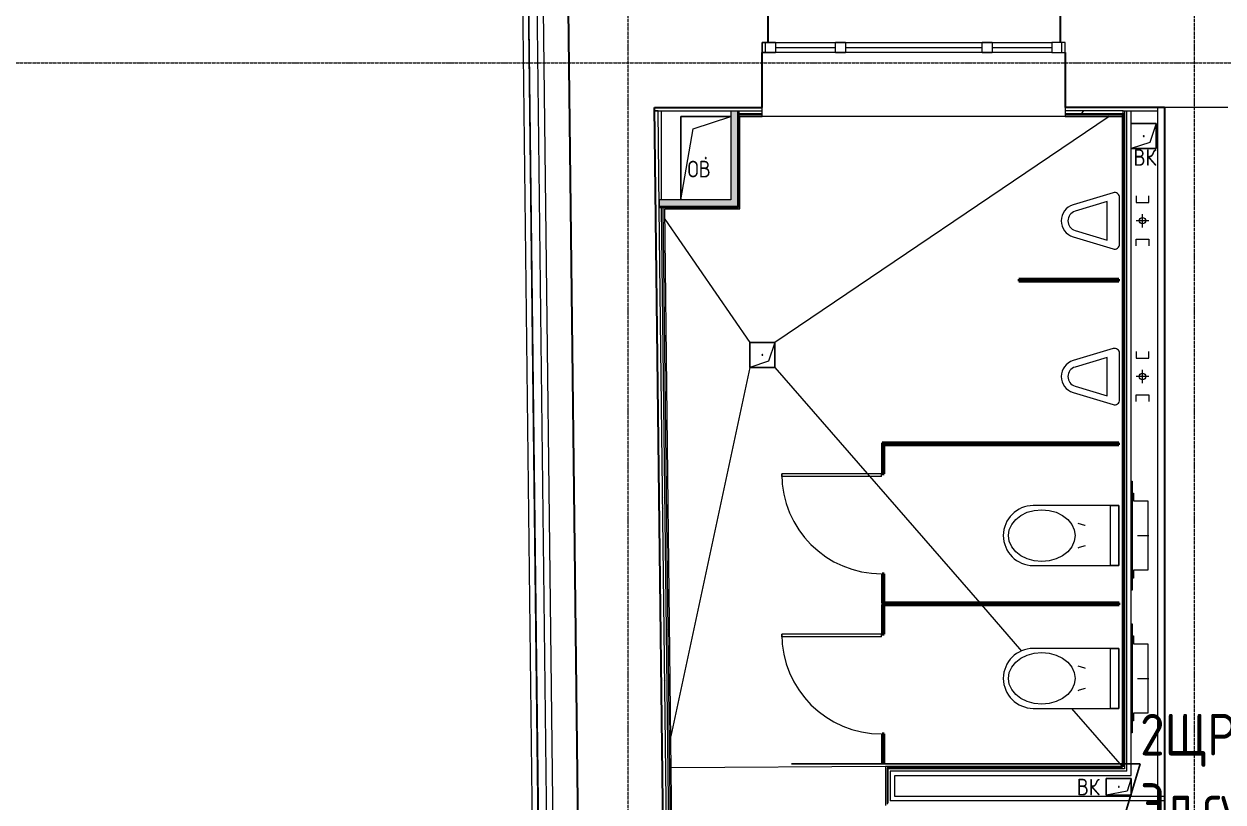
# Model space of a CAD drawing. Header units: millimetres. Extents: x -32 to 417638015, y -35 to 175284279.
# Drawn here: x 417425489 to 417432689, y 175247591 to 175252263 of the extents above; entities that cross this region are included whole.
import ezdxf
from ezdxf import colors
from ezdxf.entities.mleader import LeaderData, LeaderLine
from ezdxf.math import Vec2, Vec3

# ---------------------------------------------------------------- set-up
doc = ezdxf.new("R2010")
doc.units = ezdxf.units.MM
doc.linetypes.add('ADSK_Линия сетки', pattern=[25, 20, -2.5, 0, -2.5])
for name, color, linetype, lineweight in [('_ Окна', 7, 'Continuous', 9), ('Аннотация', 7, 'Continuous', 18), ('Двери', 7, 'Continuous', 9), ('Двери открывание', 7, 'Continuous', 9), ('Обобщенные модели', 7, 'Continuous', 18), ('Окна', 7, 'Continuous', 9), ('Оси', 253, 'Continuous', 9), ('Перекрытие', 7, 'Continuous', 18), ('Сантехника', 7, 'Continuous', 18), ('Стены внутренние', 7, 'Continuous', 18), ('Стены наружные', 7, 'Continuous', 18), ('Стены несущие', 7, 'Continuous', 30), ('Стены отделка', 7, 'Continuous', 30), ('Стены штриховка', 7, 'Continuous', 9), ('ШТРИХОВКА', 252, 'Continuous', 15)]:
    doc.layers.add(name, color=color, linetype=linetype, lineweight=lineweight)
doc.layers.add('_ЭМ_Надписи', color=7, linetype='Continuous')
doc.styles.add('GOST Common_4', font='GOST_Common.ttf', dxfattribs={"width": 0.9, "height": 199.9999999999999})
doc.styles.add('ЭОМ', font='isocpeur.ttf', dxfattribs={"width": 0.85, "height": 250})
pattern_1 = [(0, (591.9394108331762, 243.9018102923292), (406.4, 101.6), [33.528, -271.272, 33.528, -271.272, -1625.6]), (0, (591.9394108331762, 243.9018102923292), (406.4, 101.6), [-609.6, 33.528, -576.072, 33.528, -271.272, -711.2]), (0, (591.9394108331762, 243.9018102923292), (406.4, 101.6), [-1524, 33.528, -169.672, 33.528, -474.472]), (120, (744.3394108330831, 294.7018102923757), (-291.1881810244989, 301.1527240979959), [33.52799999999996, -271.2719999999997, 33.52799999999996, -271.2719999999997, -1625.599999999999]), (120, (744.3394108330831, 294.7018102923757), (-291.1881810244989, 301.1527240979959), [-609.5999999999993, 33.52799999999996, -576.0719999999993, 33.52799999999996, -271.2719999999997, -711.1999999999994]), (120, (744.3394108330831, 294.7018102923757), (-291.1881810244989, 301.1527240979959), [-1523.999999999999, 33.52799999999996, -169.6719999999998, 33.52799999999996, -474.4719999999996]), (240, (795.1394108331297, 497.9018102923292), (-115.2118189755009, -402.7527240979958), [33.528, -271.272, 33.528, -271.272, -1625.6]), (240, (795.1394108331297, 497.9018102923292), (-115.2118189755009, -402.7527240979958), [-609.6, 33.528, -576.072, 33.528, -271.272, -711.2]), (240, (795.1394108331297, 497.9018102923292), (-115.2118189755009, -402.7527240979958), [-1524, 33.528, -169.672, 33.528, -474.472])]

# ---------------------------------------------------------------- blocks, each defined once
blk = doc.blocks.new('План 4 этажа')
at = {"layer": 'Стены внутренние'}
for points in [[(39611.93941083329, 19712.22843802342), (39611.93941083329, 20285.2197935009), (39571.93941083329, 20285.2197935009), (39571.93941083329, 19712.22843802342)], [(39141.83663613058, 19712.22843802243), (39571.93941083329, 19712.22843802342), (39571.93941083329, 19752.22843802342), (39141.68128401693, 19752.22843802342), (39141.68128401693, 19715.59566921584)]]:
    blk.add_hatch(color=8, dxfattribs=at).paths.add_polyline_path(points)
at = {"layer": 'Стены внутренние', "lineweight": 9}
h = blk.add_hatch(dxfattribs=at)
h.set_pattern_fill('FP_4', color=8, style=0, pattern_type=2)
h.set_pattern_definition(pattern_1)
h.paths.add_polyline_path([(41921.93941083329, 20270.21979350084), (41927.93941083329, 20270.21979350084), (41927.93941083329, 20285.2197935009), (41580.93941083329, 20285.21979350084), (41581.50941083324, 20270.21979350084), (41870.18409168406, 20270.21979350084)])
h.paths.add_polyline_path([(39686.56441083318, 20270.21979350084), (39760.93941083329, 20270.21979350084), (39760.93941083329, 20285.21979350084), (39620.93941083318, 20285.2197935009), (39620.93941083318, 20270.21979350084), (39626.93941083329, 20270.21979350084)])
h = blk.add_hatch(dxfattribs=at)
h.set_pattern_fill('FP_4', color=8, style=0, pattern_type=2)
h.set_pattern_definition(pattern_1)
h.paths.add_polyline_path([(39222.85180862923, 12862.14401484892), (39237.85076783784, 12862.32071419142), (39225.22566576593, 13933.99075137224), (39210.23878826224, 13932.78850772133), (39222.85180862923, 12862.32071419142)])
h.paths.add_polyline_path([(39200.33154337481, 14773.75576771336), (39215.32925359055, 14774.03848666139), (39157.25979095197, 19703.21076808911), (39142.26083174336, 19703.03406874667), (39200.33154337481, 14773.93246705586)])
at = {"layer": '_ Окна', "color": 8, "lineweight": 18}
for p, q in [((39760.93941083317, 20635.21979350084), (39760.93941083317, 20695.21979350084)), ((39760.93941083317, 20695.21979350084), (39840.93941083317, 20695.21979350084)), ((39840.93941083317, 20695.21979350084), (39840.93941083317, 20635.21979350084)), ((40200.93941083317, 20635.21979350084), (40200.93941083317, 20695.21979350084)), ((40200.93941083317, 20695.21979350084), (40260.93941083317, 20695.21979350084)), ((40260.93941083317, 20695.21979350084), (40260.93941083317, 20635.21979350084)), ((41080.93941083317, 20635.21979350084), (41080.93941083317, 20695.21979350084)), ((41080.93941083317, 20695.21979350084), (41140.93941083317, 20695.21979350084)), ((41140.93941083317, 20695.21979350084), (41140.93941083317, 20635.21979350084)), ((41500.93941083317, 20695.21979350084), (41500.93941083317, 20635.21979350084)), ((41580.93941083317, 20695.21979350084), (41500.93941083317, 20695.21979350084)), ((41580.93941083317, 20635.21979350084), (41580.93941083317, 20695.21979350084)), ((39840.93941083317, 20635.21979350084), (39760.93941083317, 20635.21979350084)), ((40260.93941083317, 20635.21979350084), (40200.93941083317, 20635.21979350084)), ((41140.93941083317, 20635.21979350084), (41080.93941083317, 20635.21979350084)), ((41500.93941083317, 20635.21979350084), (41580.93941083317, 20635.21979350084))]:
    blk.add_line(p, q, dxfattribs=at)
at = {"layer": '_ Окна', "color": 8}
for p, q in [((39780.93941083317, 20635.21979350084), (39780.93941083317, 20695.21979350084)), ((39840.93941083317, 20665.21979350084), (40200.93941083317, 20665.21979350084)), ((40260.93941083317, 20665.21979350084), (41080.93941083317, 20665.21979350084)), ((41140.93941083317, 20665.21979350084), (41500.93941083317, 20665.21979350084)), ((41560.93941083317, 20635.21979350084), (41560.93941083317, 20695.21979350084))]:
    blk.add_line(p, q, dxfattribs=at)
at = {"layer": 'Двери', "color": 8}
for p, q in [((39877.93941083357, 18089.80030776258), (39877.93941083357, 18105.80030776258)), ((40477.93941083357, 18105.80030776234), (39877.93941083357, 18105.80030776258)), ((40477.93941083357, 18089.80030776234), (39877.93941083357, 18089.80030776258)), ((40477.93941083357, 18089.80030776234), (40477.93941083357, 18105.80030776234)), ((39877.9394108331, 17127.80030776269), (39877.9394108331, 17143.80030776269)), ((40477.9394108331, 17143.80030776246), (39877.9394108331, 17143.80030776269)), ((40477.9394108331, 17127.80030776246), (40477.9394108331, 17143.80030776246)), ((40477.9394108331, 17127.80030776246), (39877.9394108331, 17127.80030776269))]:
    blk.add_line(p, q, dxfattribs=at)
at = {"layer": 'Двери открывание', "color": 8}
for centre in [(40477.93941083357, 18105.80030776234), (40477.9394108331, 17143.80030776246)]:
    blk.add_arc(centre, 599.9999999999995, 180, 270, dxfattribs=at)
at = {"layer": 'Обобщенные модели', "color": 8}
for p, q in [((39271.93941083318, 19752.22843802336), (39271.93941083318, 20252.22843802336)), ((39271.93941083318, 20252.22843802336), (39571.93941083318, 20252.22843802336)), ((39571.93941083318, 20252.22843802336), (39271.93941083318, 20252.22843802336)), ((39271.93941083318, 20252.22843802336), (39271.93941083318, 19752.22843802336)), ((39346.93941083317, 20177.22843802336), (39571.93941083318, 20252.22843802336)), ((39271.93941083318, 19752.22843802336), (39346.93941083317, 20177.22843802336)), ((41976.93941083318, 20208.80030776246), (42126.93941083318, 20208.80030776246)), ((42126.93941083318, 20208.80030776246), (41976.93941083318, 20208.80030776246)), ((42126.93941083318, 20208.80030776246), (42089.43941083318, 20096.30030776246)), ((42126.93941083318, 20208.80030776246), (42126.93941083318, 20058.80030776246)), ((42126.93941083318, 20058.80030776246), (42126.93941083318, 20208.80030776246)), ((42089.43941083318, 20096.30030776246), (41976.93941083318, 20058.80030776246)), ((42126.93941083318, 20058.80030776246), (41976.93941083318, 20058.80030776246)), ((41976.93941083318, 20058.80030776246), (42126.93941083318, 20058.80030776246)), ((39686.93941083318, 18745.21979350084), (39686.93941083318, 18895.21979350084)), ((39686.93941083318, 18895.21979350084), (39836.93941083318, 18895.21979350084)), ((39836.93941083318, 18895.21979350084), (39686.93941083318, 18895.21979350084)), ((39686.93941083318, 18895.21979350084), (39686.93941083318, 18745.21979350084)), ((39836.93941083318, 18895.21979350084), (39799.43941083318, 18782.71979350084)), ((39836.93941083318, 18895.21979350084), (39836.93941083318, 18745.21979350084)), ((39836.93941083318, 18745.21979350084), (39836.93941083318, 18895.21979350084)), ((39799.43941083318, 18782.71979350084), (39686.93941083318, 18745.21979350084)), ((39836.93941083318, 18745.21979350084), (39686.93941083318, 18745.21979350084)), ((39686.93941083318, 18745.21979350084), (39836.93941083318, 18745.21979350084)), ((41826.93941083318, 16176.44258451794), (41826.93941083318, 16276.44258451794)), ((41826.93941083318, 16276.44258451794), (41976.93941083318, 16276.44258451794)), ((41976.93941083318, 16276.44258451794), (41826.93941083318, 16276.44258451794)), ((41826.93941083318, 16276.44258451794), (41826.93941083318, 16176.44258451794)), ((41976.93941083318, 16276.44258451794), (41951.93941083318, 16201.44258451794)), ((41976.93941083318, 16276.44258451794), (41976.93941083318, 16176.44258451794)), ((41976.93941083318, 16176.44258451794), (41976.93941083318, 16276.44258451794)), ((41951.93941083318, 16201.44258451794), (41826.93941083318, 16176.44258451794)), ((41976.93941083318, 16176.44258451794), (41826.93941083318, 16176.44258451794)), ((41826.93941083318, 16176.44258451794), (41976.93941083318, 16176.44258451794))]:
    blk.add_line(p, q, dxfattribs=at)
at = {"layer": 'Обобщенные модели', "color": 8, "lineweight": 40}
for p, q in [((41901.93941083318, 19274.80030776252), (41301.93941083318, 19274.80030776252)), ((41301.93941083318, 19274.80030776252), (41301.93941083318, 19262.80030776258)), ((41301.93941083318, 19262.80030776258), (41901.93941083318, 19262.80030776252)), ((41901.93941083318, 19262.80030776252), (41901.93941083318, 19274.80030776252)), ((41901.93941083364, 18292.80030776263), (40481.93941083366, 18292.80030776263)), ((40481.93941083366, 18292.80030776263), (40481.93941083366, 18280.80030776263)), ((41901.93941083364, 18280.80030776263), (41901.93941083364, 18292.80030776263)), ((40481.93941083366, 18280.80030776263), (41901.93941083364, 18280.80030776263)), ((40481.93941083364, 18280.80030776234), (40481.93941083357, 18105.80030776234)), ((40493.93941083364, 18280.80030776234), (40481.93941083364, 18280.80030776234)), ((40493.93941083357, 18105.80030776234), (40493.93941083364, 18280.80030776234)), ((40481.93941083357, 18105.80030776234), (40493.93941083357, 18105.80030776234)), ((40481.93941083333, 17505.80030776234), (40481.93941083326, 17330.80030776234)), ((40493.93941083333, 17505.80030776234), (40481.93941083333, 17505.80030776234)), ((40493.93941083326, 17330.80030776234), (40493.93941083333, 17505.80030776234)), ((40481.93941083326, 17330.80030776234), (40493.93941083326, 17330.80030776234)), ((40481.93941083318, 17318.80030776246), (40481.9394108331, 17143.8003077624)), ((40493.93941083318, 17318.80030776246), (40481.93941083318, 17318.80030776246)), ((41903.93941083318, 17330.80030776263), (40483.93941083319, 17330.80030776263)), ((40483.93941083319, 17330.80030776263), (40483.93941083319, 17318.80030776263)), ((40483.93941083319, 17318.80030776263), (41903.93941083318, 17318.80030776263)), ((40493.9394108331, 17143.8003077624), (40493.93941083318, 17318.80030776246)), ((41903.93941083318, 17318.80030776263), (41903.93941083318, 17330.80030776263)), ((40481.9394108331, 17143.8003077624), (40493.9394108331, 17143.8003077624)), ((40481.93941083286, 16543.8003077624), (40481.93941083279, 16368.80030776246)), ((40493.93941083286, 16543.8003077624), (40481.93941083286, 16543.8003077624)), ((40493.93941083279, 16368.80030776246), (40493.93941083286, 16543.8003077624)), ((40481.93941083279, 16368.80030776246), (40493.93941083279, 16368.80030776246))]:
    blk.add_line(p, q, dxfattribs=at)
at = {"layer": 'Обобщенные модели', "color": 8}
for centre, radius, start, end in [((42051.93941083318, 20133.80030776246), 2.500000000000002, 0, 180), ((42051.93941083318, 20133.80030776246), 2.499999999999998, 120.0000000000624, 180), ((42051.93941083318, 20133.80030776246), 2.500000000000002, 180, 0), ((42051.93941083318, 20133.80030776246), 2.499999999999999, 239.9999999999376, 345.0000000007444), ((42051.93941083318, 20133.80030776246), 2.500000000000002, 14.99999999925556, 90), ((39421.93941083318, 20002.22843802336), 2.500000000000002, 0, 180), ((39421.93941083318, 20002.22843802336), 2.500000000000002, 180, 0), ((39421.93941083318, 20002.22843802336), 2.499999999999999, 59.99999999993758, 165.0000000007444), ((39421.93941083318, 20002.22843802336), 2.500000000000002, 194.9999999992556, 270), ((39421.93941083318, 20002.22843802336), 2.499999999999998, 300.0000000000624, 0), ((39761.93941083318, 18820.21979350084), 2.500000000000002, 0, 180), ((39761.93941083318, 18820.21979350084), 2.499999999999998, 120.0000000000624, 180), ((39761.93941083318, 18820.21979350084), 2.500000000000002, 180, 0), ((39761.93941083318, 18820.21979350084), 2.499999999999999, 239.9999999999376, 345.0000000007444), ((39761.93941083318, 18820.21979350084), 2.500000000000002, 14.99999999925556, 90), ((41901.93941083318, 16226.44258451794), 2.500000000000002, 0, 180), ((41901.93941083318, 16226.44258451794), 2.499999999999998, 120.0000000000624, 180), ((41901.93941083318, 16226.44258451794), 2.500000000000002, 180, 0), ((41901.93941083318, 16226.44258451794), 2.499999999999999, 239.9999999999376, 345.0000000007444), ((41901.93941083318, 16226.44258451794), 2.500000000000002, 14.99999999925556, 90)]:
    blk.add_arc(centre, radius, start, end, dxfattribs=at)
at = {"layer": 'Окна', "color": 8}
for p, q in [((39760.93941083317, 20695.21979350084), (39760.93941083317, 20635.21979350084)), ((39840.93941083317, 20695.21979350084), (39760.93941083317, 20695.21979350084)), ((39840.93941083317, 20695.21979350084), (40200.93941083317, 20695.21979350084)), ((40260.93941083317, 20695.21979350084), (40200.93941083317, 20695.21979350084)), ((40260.93941083317, 20695.21979350084), (41080.93941083317, 20695.21979350084)), ((41140.93941083317, 20695.21979350084), (41080.93941083317, 20695.21979350084)), ((41140.93941083317, 20695.21979350084), (41500.93941083317, 20695.21979350084)), ((41580.93941083317, 20695.21979350084), (41500.93941083317, 20695.21979350084)), ((41580.93941083317, 20635.21979350084), (41580.93941083317, 20695.21979350084)), ((39760.93941083317, 20635.21979350084), (39840.93941083317, 20635.21979350084)), ((40200.93941083317, 20635.21979350079), (39840.93941083317, 20635.21979350079)), ((40200.93941083317, 20635.21979350084), (40260.93941083317, 20635.21979350084)), ((41080.93941083317, 20635.21979350079), (40260.93941083317, 20635.21979350079)), ((41080.93941083317, 20635.21979350084), (41140.93941083317, 20635.21979350084)), ((41500.93941083317, 20635.21979350079), (41140.93941083317, 20635.21979350079)), ((41500.93941083317, 20635.21979350084), (41580.93941083317, 20635.21979350084))]:
    blk.add_line(p, q, dxfattribs=at)
at = {"layer": 'Оси', "color": 8, "linetype": 'ADSK_Линия сетки'}
for p, q in [((42356.50476387143, -3353.100552087533), (42356.50476387149, 21427.46322118852)), ((38956.50476387143, -3353.100552087533), (38956.50476387149, 21083.27758073719)), ((-10052.17750458431, 20574.4890366231), (56511.79228884459, 20574.48903662292))]:
    blk.add_line(p, q, dxfattribs=at)
at = {"layer": 'Перекрытие', "color": 8}
for p, q in [((39155.28581361438, 20285.21979350084), (39155.28581361438, 19752.22843802336)), ((41843.56707040756, 20252.21979350084), (39836.93941083318, 18895.21979350084)), ((39175.95687639865, 19634.39438314532), (39686.93941083318, 18895.21979350084)), ((39686.93941083318, 18745.21979350084), (39212.62576823425, 16531.54059232655)), ((39836.93941083318, 18745.21979350084), (41067.55226693582, 17330.80030776246)), ((41077.99284303235, 17318.80030776246), (41318.85478476889, 17041.96277752251)), ((41618.29555626144, 16697.79697434301), (41921.93941083318, 16348.80030776246)), ((40501.93941083283, 16348.80030776246), (39214.86408949201, 16341.54277592874)), ((41921.93941083318, 16350.21979350084), (41921.93941083318, 16348.80030776246))]:
    blk.add_line(p, q, dxfattribs=at)
at = {"layer": 'Сантехника', "color": 8}
for p, q in [((41868.26175155554, 19793.53378689586), (41628.01615144769, 19720.94512379711)), ((41831.93862632244, 19740.77304344869), (41639.58534567442, 19682.65473668824)), ((41831.93858727888, 19509.66637397418), (41831.93862632244, 19740.77304344869)), ((41906.93858325464, 19485.84610257548), (41906.93863038429, 19764.8159456451)), ((42006.93857620787, 19775.81571351842), (42006.93856945021, 19735.81571351859)), ((42006.93856945021, 19735.81571351859), (42081.93868658992, 19735.81570084795)), ((42081.93868658992, 19735.81570084795), (42081.93869334763, 19775.8159204853)), ((42044.4390591305, 19585.8158170025), (42044.43905913048, 19665.8158170025)), ((42081.93941083306, 19625.81588599138), (42006.93941083306, 19625.81588599138)), ((41628.23574051623, 19529.42693713936), (41868.16818382747, 19456.93413771532)), ((41639.75534943693, 19567.7323058726), (41831.93858727888, 19509.66637397418)), ((42006.93940407541, 19475.81571351958), (42006.93941083308, 19515.81571351941)), ((42006.93941083308, 19515.81571351941), (42081.93929369278, 19515.81570084876)), ((42081.93929369278, 19515.81570084876), (42081.93928693515, 19475.81592048646)), ((41868.26175155566, 18858.22208098415), (41628.0161514478, 18785.63341788534)), ((41831.93862632255, 18805.46133753692), (41639.58534567453, 18747.34303077654)), ((41831.93858727899, 18574.35466806247), (41831.93862632255, 18805.46133753692)), ((41906.93858325476, 18550.53439666377), (41906.93863038441, 18829.50423973333)), ((42006.93857620799, 18840.50400760671), (42006.93856945032, 18800.50400760683)), ((42006.93856945032, 18800.50400760683), (42081.93868659004, 18800.50399493618)), ((42081.93868659004, 18800.50399493618), (42081.93869334774, 18840.50421457354)), ((42044.43905913061, 18650.50411109079), (42044.4390591306, 18730.50411109079)), ((42081.93941083318, 18690.50418007968), (42006.93941083318, 18690.50418007962)), ((41628.23574051635, 18594.1152312276), (41868.16818382759, 18521.62243180355)), ((41639.75534943704, 18632.4205999609), (41831.93858727899, 18574.35466806247)), ((42006.93940407553, 18540.50400760781), (42006.9394108332, 18580.50400760764)), ((42006.9394108332, 18580.50400760764), (42081.9392936929, 18580.50399493705)), ((42081.9392936929, 18580.50399493705), (42081.93928693527, 18540.50421457476)), ((41976.93941083315, 18062.71979350084), (41981.93941083318, 18062.71979350084)), ((41981.93941083318, 18062.71979350084), (41981.93941083317, 17407.71979350084)), ((41976.93941083315, 17990.21979339636), (41990.93941083316, 17990.21979339636)), ((41990.93941083316, 17990.21979339636), (41990.93941083316, 17943.21979339636)), ((41990.93941083316, 17943.21979339636), (42075.93941083318, 17943.21979339636)), ((42075.93941083318, 17943.21979339636), (42075.93941083317, 17527.21979350084)), ((41901.93941083317, 17915.21989627799), (41388.86264044631, 17915.21989627799)), ((41851.93941083317, 17555.21969061921), (41851.93941083317, 17915.21989638248)), ((41851.93941083317, 17915.21989638248), (41901.93941083317, 17915.21989638248)), ((41901.93941083317, 17555.21969072369), (41901.93941083317, 17915.21989627799)), ((41901.93941083317, 17915.21989638248), (41901.93941083317, 17555.21969061921)), ((41902.93941083321, 17835.21979350084), (41901.93941083322, 17835.21979350084)), ((41901.93941083322, 17815.21979350084), (41902.93941083321, 17815.21979350084)), ((41902.93941083321, 17790.21979350084), (41901.93941083321, 17790.21979350084)), ((41902.93941083317, 17815.21979350084), (41902.93941083317, 17835.21979350084)), ((41902.93941083317, 17815.21979350084), (41902.93941083317, 17835.21979350084)), ((41902.93941083317, 17788.34571394674), (41902.93941083317, 17790.21979350084)), ((41902.93941083317, 17680.21979350084), (41902.93941083317, 17790.21979350084)), ((42014.23941083319, 17735.21979350084), (42082.23941083319, 17735.21979350084)), ((41901.93941083321, 17680.21979350084), (41902.93941083321, 17680.21979350084)), ((41902.93941083321, 17655.21979350084), (41901.93941083321, 17655.21979350084)), ((41902.93941083317, 17680.21979350084), (41902.93941083317, 17682.09387305495)), ((41902.93941083317, 17635.21979350084), (41902.93941083317, 17655.21979350084)), ((41902.93941083317, 17635.21979350084), (41902.93941083317, 17655.21979350084)), ((41901.93941083321, 17635.21979350084), (41902.93941083321, 17635.21979350084)), ((41388.86264044631, 17555.21969072369), (41901.93941083317, 17555.21969072369)), ((41901.93941083317, 17555.21969061921), (41851.93941083317, 17555.21969061921)), ((41990.93941083315, 17527.21979350084), (41990.93941083315, 17480.21979350084)), ((42075.93941083317, 17527.21979350084), (41990.93941083315, 17527.21979350084)), ((41990.93941083315, 17480.21979350084), (41976.93941083315, 17480.21979350084)), ((41981.93941083317, 17407.71979350084), (41976.93941083315, 17407.71979350084)), ((41976.93941083315, 17205.29707712017), (41981.93941083318, 17205.29707712017)), ((41981.93941083318, 17205.29707712017), (41981.93941083317, 16550.29707712017)), ((41976.93941083315, 17132.79707701568), (41990.93941083316, 17132.79707701568)), ((41990.93941083316, 17132.79707701568), (41990.93941083316, 17085.79707701568)), ((41990.93941083316, 17085.79707701568), (42075.93941083318, 17085.79707701568)), ((42075.93941083318, 17085.79707701568), (42075.93941083317, 16669.79707712017)), ((41901.93941083317, 17057.79717989732), (41388.86264044631, 17057.79717989732)), ((41851.93941083317, 16697.79697423853), (41851.93941083317, 17057.7971800018)), ((41851.93941083317, 17057.7971800018), (41901.93941083317, 17057.7971800018)), ((41901.93941083317, 16697.79697434301), (41901.93941083317, 17057.79717989732)), ((41901.93941083317, 17057.7971800018), (41901.93941083317, 16697.79697423853)), ((41902.93941083321, 16977.79707712017), (41901.93941083322, 16977.79707712017)), ((41901.93941083322, 16957.79707712017), (41902.93941083321, 16957.79707712017)), ((41902.93941083321, 16932.79707712017), (41901.93941083321, 16932.79707712017)), ((41902.93941083317, 16957.79707712017), (41902.93941083317, 16977.79707712017)), ((41902.93941083317, 16957.79707712017), (41902.93941083317, 16977.79707712017)), ((41902.93941083317, 16930.92299756606), (41902.93941083317, 16932.79707712017)), ((41902.93941083317, 16822.79707712017), (41902.93941083317, 16932.79707712017)), ((42014.23941083319, 16877.79707712017), (42082.23941083319, 16877.79707712017)), ((41901.93941083321, 16822.79707712017), (41902.93941083321, 16822.79707712017)), ((41902.93941083321, 16797.79707712017), (41901.93941083321, 16797.79707712017)), ((41901.93941083321, 16777.79707712017), (41902.93941083321, 16777.79707712017)), ((41902.93941083317, 16822.79707712017), (41902.93941083317, 16824.67115667427)), ((41902.93941083317, 16777.79707712017), (41902.93941083317, 16797.79707712017)), ((41902.93941083317, 16777.79707712017), (41902.93941083317, 16797.79707712017)), ((41388.86264044631, 16697.79697434301), (41901.93941083317, 16697.79697434301)), ((41901.93941083317, 16697.79697423853), (41851.93941083317, 16697.79697423853)), ((41990.93941083315, 16669.79707712017), (41990.93941083315, 16622.79707712017)), ((42075.93941083317, 16669.79707712017), (41990.93941083315, 16669.79707712017)), ((41990.93941083315, 16622.79707712017), (41976.93941083315, 16622.79707712017)), ((41981.93941083317, 16550.29707712017), (41976.93941083315, 16550.29707712017))]:
    blk.add_line(p, q, dxfattribs=at)
at = {"layer": 'Сантехника', "color": 8, "flags": 128}
for points in [[(41239.43941083317, 17735.21979350084), (41244.45382839681, 17769.71053826407), (41259.24563725269, 17802.47177306406), (41283.07311433956, 17831.86071278894), (41314.74145046142, 17856.40367328341), (41352.66266300966, 17874.86996802571), (41394.93522404191, 17886.33361988905), (41439.43941083317, 17890.21979350084), (41483.94359762443, 17886.33361988905), (41526.21615865668, 17874.86996802571), (41564.13737120492, 17856.40367328341), (41595.80570732678, 17831.86071278894), (41619.63318441365, 17802.47177306406), (41634.42499326953, 17769.71053826407), (41639.43941083317, 17735.21979350084)], [(41655.6669691479, 17810.21538897854), (41697.06749307898, 17797.49525472941), (41699.71594250123, 17796.9591954393)], [(41639.43941083317, 17735.21979350084), (41634.42499326953, 17700.72904873762), (41619.63318441365, 17667.96781393763), (41595.80570732677, 17638.57887421275), (41564.13737120492, 17614.03591371828), (41526.21615865668, 17595.56961897598), (41483.94359762443, 17584.10596711264), (41439.43941083317, 17580.21979350084), (41394.9352240419, 17584.10596711264), (41352.66266300966, 17595.56961897598), (41314.74145046142, 17614.03591371828), (41283.07311433956, 17638.57887421275), (41259.24563725269, 17667.96781393763), (41244.4538283968, 17700.72904873762), (41239.43941083317, 17735.21979350084)], [(41699.71594250123, 17673.48039156245), (41664.29670883332, 17663.5590983255), (41655.6669691479, 17660.22419802321)], [(41239.43941083317, 16877.79707712017), (41244.45382839681, 16912.28782188339), (41259.24563725269, 16945.04905668338), (41283.07311433956, 16974.43799640826), (41314.74145046142, 16998.98095690273), (41352.66266300966, 17017.44725164503), (41394.93522404191, 17028.91090350837), (41439.43941083317, 17032.79707712017), (41483.94359762443, 17028.91090350837), (41526.21615865668, 17017.44725164503), (41564.13737120492, 16998.98095690273), (41595.80570732678, 16974.43799640826), (41619.63318441365, 16945.04905668338), (41634.42499326953, 16912.28782188339), (41639.43941083317, 16877.79707712017)], [(41655.6669691479, 16952.79267259786), (41697.06749307898, 16940.07253834873), (41699.71594250123, 16939.53647905862)], [(41639.43941083317, 16877.79707712017), (41634.42499326953, 16843.30633235694), (41619.63318441365, 16810.54509755695), (41595.80570732677, 16781.15615783207), (41564.13737120492, 16756.6131973376), (41526.21615865668, 16738.1469025953), (41483.94359762443, 16726.68325073196), (41439.43941083317, 16722.79707712017), (41394.9352240419, 16726.68325073196), (41352.66266300966, 16738.1469025953), (41314.74145046142, 16756.6131973376), (41283.07311433956, 16781.15615783207), (41259.24563725269, 16810.54509755695), (41244.4538283968, 16843.30633235694), (41239.43941083317, 16877.79707712017)], [(41699.71594250123, 16816.05767518177), (41664.29670883332, 16806.13638194482), (41655.6669691479, 16802.80148164253)]]:
    blk.add_lwpolyline(points, dxfattribs=at)
at = {"layer": 'Сантехника', "color": 8}
for centre in [(42044.43899014153, 19625.81581700244), (42044.43899014165, 18690.50411109067)]:
    blk.add_circle(centre, 18.92944320952371, dxfattribs=at)
for centre, radius, start, end in [((41876.93863038455, 19764.8159507133), 30.00000000000372, 359.9999903216753, 106.8117981109937), ((41656.93901560963, 19625.21900361101), 99.99998999999904, 106.8117623842592, 253.3196040156855), ((41656.93901560963, 19625.21900361101), 59.99998999999904, 106.8117623842592, 253.3577783653642), ((41876.93940083309, 19485.62327071442), 30.00000999999866, 252.9998743006234, 0.4255812778295675), ((41876.93863038466, 18829.50424480159), 30.00000000000372, 359.9999903216753, 106.8117981109937), ((41656.93901560975, 18689.9072976993), 99.99998999999904, 106.8117623842592, 253.3196040156855), ((41656.93901560975, 18689.9072976993), 59.99998999999904, 106.8117623842592, 253.3577783653642), ((41876.9394008332, 18550.31156480266), 30.00000999999866, 252.9998743006234, 0.4255812778295675), ((41388.86264044631, 17735.21979355306), 180.0001028294099, 90, 270), ((41388.86264044631, 16877.79707717238), 180.0001028294099, 90, 270)]:
    blk.add_arc(centre, radius, start, end, dxfattribs=at)
at = {"layer": 'Стены внутренние', "color": 8}
blk.add_line((41580.93941083318, 20252.21979350084), (39760.93941083318, 20252.21979350084), dxfattribs=at)
at = {"layer": 'Стены наружные', "color": 8}
for p, q in [((38408.87185197312, 13693.4110785317), (38321.01155265362, 21151.3508004765)), ((38443.68749958114, 13658.35183222475), (38355.83380018617, 21115.73132571788)), ((38356.42630841106, 21116.3508004765), (38444.28802530479, 13658.29074905586))]:
    blk.add_line(p, q, dxfattribs=at)
at = {"layer": 'Стены несущие', "color": 8}
for p, q in [((38670.60391712631, 14747.51377866551), (38598.17918446159, 20895.21979350084)), ((39795.93941083318, 20695.21979350084), (39795.93941083318, 20895.21979350084)), ((41550.93941083318, 20895.21979350084), (41550.93941083318, 20695.21979350084)), ((39760.93941083318, 20305.21979350084), (39760.93941083318, 20635.2197935009)), ((41580.93941083318, 20635.21979350084), (41580.93941083318, 20305.21979350084)), ((39115.16523024219, 20305.21979350084), (39760.93941083318, 20305.21979350084)), ((39180.33293109667, 14773.52016858995), (39115.16523024219, 20305.21979350084)), ((42176.93941083318, 20305.21979350084), (41580.93941083318, 20305.21979350084)), ((42176.93941083318, 20305.21979350084), (42176.93941083318, 12825.83838412561))]:
    blk.add_line(p, q, dxfattribs=at)
at = {"layer": 'Стены отделка', "color": 8, "lineweight": 9}
for p, q in [((38406.16326867905, 21065.21979350084), (38480.61710048362, 14745.27558699338)), ((39115.16523024219, 20305.21979350084), (39115.16523024219, 20285.21979350084)), ((39760.93941083318, 20252.21979350084), (39760.93941083318, 20305.21979350084)), ((41580.93941083318, 20305.21979350084), (41580.93941083318, 20252.21979350084)), ((42136.93941083318, 12825.83838412561), (42136.93941083318, 20305.21979350084)), ((39115.16523024219, 20285.21979350084), (39620.93941083318, 20285.21979350084)), ((39135.39945799217, 20285.45539262425), (39115.40084571403, 20285.21979350084)), ((39142.26083174336, 19703.03406874655), (39135.39945799217, 20285.45539262425)), ((39571.93941083318, 20285.21979350084), (39571.93941083318, 19752.22843802336)), ((39611.93941083318, 20285.21979350084), (39611.93941083318, 19712.22843802336)), ((39620.93941083318, 20252.21979350084), (39611.93941083318, 20252.21979350084)), ((39620.93941083318, 20285.21979350084), (39620.93941083318, 20252.21979350084)), ((39626.93941083318, 20252.21979350084), (39760.93941083318, 20252.21979350084)), ((39626.93941083318, 19697.22843802336), (39626.93941083318, 20252.21979350084)), ((41581.50941083324, 20285.21979350084), (41580.93941083318, 20285.21979350084)), ((41580.93941083318, 20252.21979350084), (41927.93941083318, 20252.21979350084)), ((41936.93941083318, 20268.71979350084), (41921.93941083318, 20268.71979350084)), ((41921.93941083318, 20268.71979350084), (41921.93941083318, 16350.21979350084)), ((41927.93941083318, 20285.21979350084), (42136.93941083318, 20285.21979350084)), ((41927.93941083318, 20252.21979350084), (41927.93941083318, 20285.21979350084)), ((41936.93941083318, 20285.21979350084), (41936.93941083318, 16333.80030776246)), ((41976.93941083318, 16293.80030776246), (41976.93941083318, 20285.21979350084)), ((39571.93941083318, 19752.22843802336), (39141.68128401693, 19752.22843802336)), ((39141.68128401693, 19752.22843802336), (39141.68128401693, 19712.22843802336)), ((39611.93941083318, 19712.22843802336), (39141.68128401693, 19712.22843802336)), ((39175.25854200241, 19703.42280730017), (39142.26083174336, 19703.03406874655)), ((39175.15480486047, 19712.22843802336), (39175.2585420023, 19703.42280730017)), ((39233.32925363386, 14774.14450626692), (39175.33151646436, 19697.22843802336)), ((39175.33151646436, 19697.22843802336), (39626.93941083318, 19697.22843802336)), ((41921.93941083318, 16348.8003077624), (40501.93941083283, 16348.8003077624)), ((40501.93941083283, 16348.8003077624), (40501.93941083283, 16113.80030776246)), ((41921.93941083318, 16350.21979350084), (41936.93941083318, 16350.21979350084)), ((41921.93941083318, 16333.80030776246), (41921.93941083318, 16348.8003077624)), ((40516.93941083283, 16128.80030776246), (40516.93941083283, 16333.80030776246)), ((41936.93941083318, 16333.80030776246), (40516.93941083283, 16333.80030776246)), ((40556.93941083283, 16293.8003077624), (41976.93941083318, 16293.80030776246)), ((40556.93941083283, 16168.8003077624), (40556.93941083283, 16293.8003077624)), ((42176.93941083318, 16168.80030776246), (40556.93941083283, 16168.8003077624))]:
    blk.add_line(p, q, dxfattribs=at)
at = {"layer": 'Стены штриховка', "color": 8}
for p, q in [((38520.61432504002, 14745.74678524013), (38448.16877582576, 20895.21979350084)), ((42556.93941083318, 20305.21979350084), (42176.93941083318, 20305.21979350084)), ((39617.93941083318, 19706.22843802336), (39617.93941083318, 20252.21979350084)), ((39620.93941083318, 20285.21979350084), (39760.93941083318, 20285.21979350084)), ((39620.93941083318, 20270.21979350084), (39760.93941083318, 20270.21979350084)), ((39620.93941083318, 20261.21979350084), (39760.93941083318, 20261.21979350084)), ((41580.93941083318, 20270.21979350084), (41927.93941083318, 20270.21979350079)), ((41580.93941083329, 20261.21979350084), (41927.93941083318, 20261.21979350084)), ((41927.93941083318, 20285.21979350084), (41581.50941083324, 20285.21979350084)), ((41930.93941083318, 20268.71979350084), (41930.93941083318, 16350.21979350079)), ((41949.93941083318, 16320.8003077624), (41949.93941083318, 20285.21979350084)), ((39200.33154337481, 14773.75576771336), (39142.26083174336, 19703.03406874655)), ((39215.33050258341, 14773.93246705586), (39157.25979095197, 19703.21076808911)), ((39224.32987810858, 14774.03848666139), (39166.25916647713, 19703.31678769464)), ((39175.22548950196, 19706.22843802336), (39617.93941083318, 19706.22843802336)), ((41921.93941083318, 16339.8003077624), (40510.93941083283, 16339.80030776246)), ((40510.93941083283, 16339.80030776246), (40510.93941083283, 16122.80030776246)), ((41949.93941083318, 16320.80030776246), (40529.93941083283, 16320.8003077624)), ((40529.93941083283, 16320.8003077624), (40529.93941083283, 16141.8003077624)), ((42176.93941083318, 16141.8003077624), (40529.93941083271, 16141.80030776246))]:
    blk.add_line(p, q, dxfattribs=at)
at = {"layer": 'Аннотация', "color": 8, "lineweight": 9, "char_height": 100, "width": 156.348, "attachment_point": 1, "line_spacing_factor": 1.022765581104984, "style": 'GOST Common_4'}
for s, insert in [('\\pxt3.6,7.2,10.8,14.4,18,21.6,25.2,28.8,32.4,36,39.6,43.2,46.8,50.4,54,57.6,61.2,64.8,68.4,72,75.6,79.2,82.8,86.4,90,93.6,97.2,100.8,104.4,108,111.6,115.2;{ВК}', (41990.4830517103, 20055.69707095594)), ('\\pxt3.6,7.2,10.8,14.4,18,21.6,25.2,28.8,32.4,36,39.6,43.2,46.8,50.4,54,57.6,61.2,64.8,68.4,72,75.6,79.2,82.8,86.4,90,93.6,97.2,100.8,104.4,108,111.6,115.2;{ОВ}', (39312.3969777039, 19985.94614053256)), ('\\pxt3.6,7.2,10.8,14.4,18,21.6,25.2,28.8,32.4,36,39.6,43.2,46.8,50.4,54,57.6,61.2,64.8,68.4,72,75.6,79.2,82.8,86.4,90,93.6,97.2,100.8,104.4,108,111.6,115.2;{ВК}', (41649.73783801775, 16275.1710096508))]:
    blk.add_mtext(s, dxfattribs=dict(at, insert=insert))

msp = doc.modelspace()

# ---------------------------------------------------------------- block references
at = {"layer": 'ШТРИХОВКА'}
msp.add_blockref('План 4 этажа', (417390160.9595469, 175231455.6631508), dxfattribs=at)

# ---------------------------------------------------------------- leaders
at = {"layer": '_ЭМ_Надписи', "color": 7, "ltscale": 5}
ml = msp.add_multileader_mtext('Standard', dxfattribs=at)
ml.set_content('{\\fGOST Common|b0|i0|c204|p34;\\W0.9;\\C256;2ЩРС-2\\fISOCPEUR|b0|i0|c204|p34;\\W0.85; Гр.15 Эл.суш.\\P\\fGOST Common|b0|i0|c0|p34;\\W0.9;h=\\fGOST Common|b0|i0|c204|p34;0\\fGOST Common|b0|i0|c0|p34;.\\fGOST Common|b0|i0|c204|p34;9м \\fGOST Common|b0|i0|c0|p34;L=1\\fGOST Common|b0|i0|c204|p34;м}', color=1, style='ЭОМ')
ml.set_leader_properties()
ml.build(insert=Vec2(0, 0))
ml.multileader.update_dxf_attribs({"text_left_attachment_type": 6, "text_right_attachment_type": 6, "dogleg_length": 0, "arrow_head_size": 200})
ctx = ml.context
ctx.base_point, ctx.char_height, ctx.arrow_head_size, ctx.landing_gap_size, ctx.plane_origin = Vec3(417432191.441115, 175247820.2744658), 250, 200, 0, Vec3(417406535.9601315, 175261036.747504)
ctx.left_attachment, ctx.right_attachment = 6, 6
notes = []
notes.append((ctx, [(0, (1, 1, 0), (417432191.441115, 175247820.2744658), (1, 0), 0, [(0, [(417431421.6721825, 175245257.8182813)], 0, [])])]))
ctx.mtext.insert, ctx.mtext.width, ctx.mtext.defined_height, ctx.mtext.flow_direction = Vec3(417432191.441115, 175248120.2744658), 2073.809115969734, 545.6159617257083, 5
for ctx, leaders in notes:
    for number, flags, end, landing, length, lines in leaders:
        leader = LeaderData()
        leader.index, (leader.has_last_leader_line, leader.has_dogleg_vector, leader.attachment_direction) = number, flags
        leader.last_leader_point, leader.dogleg_vector, leader.dogleg_length = Vec3(end), Vec3(landing), length
        for number, points, colour, breaks in lines:
            line = LeaderLine()
            line.index, line.vertices, line.color, line.breaks = number, Vec3.list(points), colors.encode_raw_color(colour), breaks
            leader.lines.append(line)
        ctx.leaders.append(leader)

doc.saveas('drawing.dxf')
